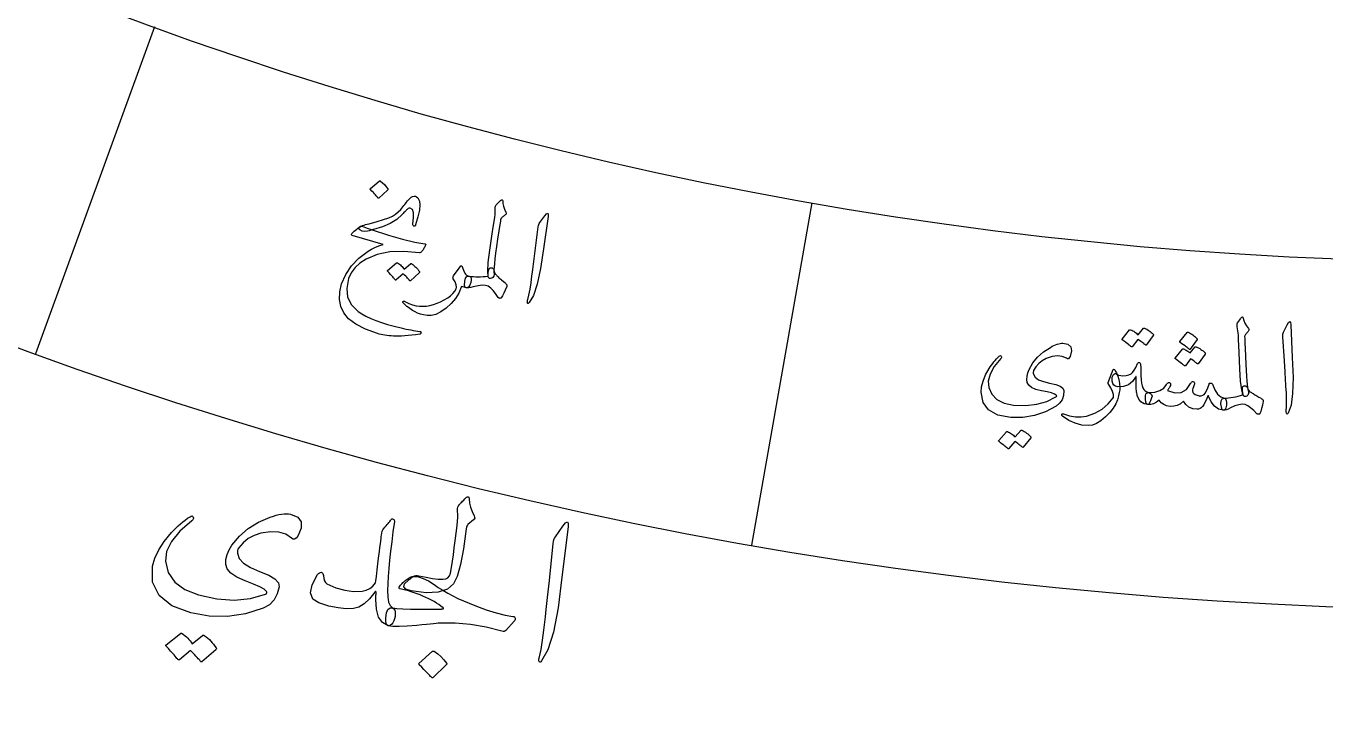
# Model space of a CAD drawing. Header units: millimetres. Extents: x -77 to 77, y -78 to 103.
# Drawn here: x -21.22 to -2.39, y -62.98 to -53.15 of the extents above; entities that cross this region are included whole.
import ezdxf

# ---------------------------------------------------------------- set-up
doc = ezdxf.new("R2010")
doc.units = ezdxf.units.MM
for name, color, linetype in [('CUT_OUTER', 1, 'Continuous'), ('ENGRAVE', 7, 'Continuous'), ('ENGRAVE_FINE', 8, 'Continuous'), ('TEXT', 5, 'Continuous')]:
    doc.layers.add(name, color=color, linetype=linetype)

msp = doc.modelspace()

# ---------------------------------------------------------------- linework, layer by layer
at = {"layer": 'CUT_OUTER'}
msp.add_arc((0, -0.0003), 77.4997, 178.346942, 3.754487, dxfattribs=at)
at = {"layer": 'ENGRAVE'}
for radius in [75.95, 75.95, 73.9156, 70.1375, 70.1375, 67.1538, 61.6125, 61.6125, 56.575, 56.575]:
    msp.add_circle((0, 0), radius, dxfattribs=at)
at = {"layer": 'ENGRAVE_FINE'}
for points in [[(-21.0727, -57.8968), (-19.3498, -53.1631)], [(-10.6989, -60.6765), (-9.8241, -55.7155)]]:
    msp.add_lwpolyline(points, dxfattribs=at)
at = {"layer": 'TEXT'}
for points in [[(-16.0963, -55.3994), (-16.0933, -55.3977), (-16.0897, -55.3973), (-16.0855, -55.398), (-16.0806, -55.3999), (-16.0494, -55.4247), (-16.0211, -55.4522), (-15.9958, -55.4823), (-15.9735, -55.515), (-15.9717, -55.5195), (-15.9715, -55.5236), (-15.9729, -55.5272), (-15.9759, -55.5304), (-16.1024, -55.6461), (-16.1066, -55.6485), (-16.111, -55.6481), (-16.1155, -55.645), (-16.1202, -55.639), (-16.1243, -55.6338), (-16.1308, -55.6259), (-16.1398, -55.6152), (-16.1511, -55.6019), (-16.1652, -55.5858), (-16.1821, -55.5669), (-16.2019, -55.545), (-16.2246, -55.5204), (-16.2274, -55.5165), (-16.2285, -55.5132), (-16.2276, -55.5105), (-16.225, -55.5082)], [(-16.4064, -56.0809), (-16.3917, -56.0712), (-16.3754, -56.0622), (-16.3575, -56.0537), (-16.3381, -56.0457), (-16.317, -56.0383), (-16.2943, -56.0311), (-16.27, -56.0244), (-16.244, -56.0179), (-16.1285, -55.988), (-16.0335, -55.9594), (-15.9591, -55.9324), (-15.9051, -55.907), (-15.8611, -55.8794), (-15.8213, -55.8482), (-15.7859, -55.8136), (-15.7547, -55.7756), (-15.7403, -55.7562), (-15.7264, -55.7378), (-15.7129, -55.7204), (-15.6998, -55.704), (-15.6873, -55.6889), (-15.6756, -55.6751), (-15.6646, -55.6628), (-15.6545, -55.6518), (-15.6338, -55.634), (-15.6132, -55.6229), (-15.5929, -55.6185), (-15.5727, -55.6208), (-15.5547, -55.6292), (-15.5391, -55.6437), (-15.5259, -55.6642), (-15.5152, -55.6908), (-15.5082, -55.7467), (-15.5149, -55.8228), (-15.5353, -55.919), (-15.5695, -56.0354), (-15.5736, -56.0456), (-15.5791, -56.0522), (-15.5861, -56.0551), (-15.5946, -56.0543), (-15.6025, -56.0504), (-15.6076, -56.0437), (-15.6099, -56.0343), (-15.6095, -56.0222), (-15.5988, -55.929), (-15.6014, -55.8596), (-15.6172, -55.814), (-15.6464, -55.7921), (-15.6552, -55.7912), (-15.665, -55.7933), (-15.676, -55.7984), (-15.688, -55.8064), (-15.6938, -55.8115), (-15.7007, -55.818), (-15.7087, -55.8258), (-15.7179, -55.8349), (-15.7281, -55.8454), (-15.7395, -55.8571), (-15.752, -55.8702), (-15.7656, -55.8845), (-15.8428, -55.9564), (-15.9374, -56.0169), (-16.0493, -56.0658), (-16.1786, -56.103), (-16.18, -56.1033), (-16.184, -56.1044), (-16.1908, -56.1062), (-16.2003, -56.1088), (-16.2125, -56.112), (-16.2274, -56.116), (-16.245, -56.1206), (-16.2653, -56.126), (-16.3067, -56.1318), (-16.344, -56.1262), (-16.3773, -56.1092), (-16.4064, -56.0809)], [(-14.3629, -56.1223), (-14.3812, -56.2427), (-14.3969, -56.35), (-14.41, -56.444), (-14.4203, -56.5248), (-14.428, -56.5923), (-14.4329, -56.6463), (-14.4352, -56.6868), (-14.4347, -56.7138), (-14.433, -56.749), (-14.4378, -56.7766), (-14.4491, -56.7966), (-14.4669, -56.8089), (-14.4861, -56.8134), (-14.5014, -56.8096), (-14.5129, -56.7976), (-14.5206, -56.7774), (-14.525, -56.7066), (-14.5165, -56.5812), (-14.4952, -56.4012), (-14.4609, -56.1667), (-14.4443, -56.0662), (-14.4316, -55.9859), (-14.4228, -55.9256), (-14.418, -55.8855), (-14.416, -55.7946), (-14.4148, -55.7787), (-14.4118, -55.7648), (-14.4071, -55.7529), (-14.4007, -55.7428), (-14.3781, -55.7201), (-14.3605, -55.7025), (-14.3479, -55.6901), (-14.3403, -55.6829), (-14.326, -55.673), (-14.3157, -55.6708), (-14.3093, -55.6763), (-14.3068, -55.6895), (-14.3054, -55.7254), (-14.2972, -55.7645), (-14.2823, -55.8068), (-14.2605, -55.8524), (-14.2567, -55.8613), (-14.256, -55.8694), (-14.2586, -55.8767), (-14.2644, -55.8832), (-14.273, -55.8906), (-14.2811, -55.8975), (-14.2887, -55.904), (-14.2958, -55.9099), (-14.3024, -55.9154), (-14.3085, -55.9203), (-14.3141, -55.9248), (-14.3192, -55.9288), (-14.3269, -55.9357), (-14.3327, -55.9432), (-14.3367, -55.9511), (-14.3389, -55.9595), (-14.3411, -55.9784), (-14.3459, -56.0119), (-14.3531, -56.0598), (-14.3629, -56.1223)], [(-13.6988, -55.9036), (-13.6727, -55.8733), (-13.6556, -55.8646), (-13.6474, -55.8775), (-13.6482, -55.912), (-13.7174, -56.3806), (-13.7603, -56.6681), (-13.8091, -56.8942), (-13.8641, -57.0589), (-13.9254, -57.1621), (-13.9339, -57.1697), (-13.9406, -57.1732), (-13.9456, -57.1727), (-13.9489, -57.1682), (-13.9508, -57.1619), (-13.9514, -57.1542), (-13.9507, -57.1451), (-13.9486, -57.1346), (-13.9288, -57.0536), (-13.9116, -56.9668), (-13.8969, -56.8741), (-13.8848, -56.7757), (-13.8811, -56.7501), (-13.8719, -56.6807), (-13.8572, -56.5677), (-13.8369, -56.4109), (-13.7945, -56.0625), (-13.791, -56.0443), (-13.7859, -56.0279), (-13.7794, -56.0134), (-13.7714, -56.0007)], [(-16.1979, -56.1074), (-15.9632, -56.1837), (-15.7582, -56.2425), (-15.5832, -56.2843), (-15.4382, -56.3092), (-15.4337, -56.3099), (-15.43, -56.3112), (-15.4271, -56.3132), (-15.425, -56.3158), (-15.4238, -56.319), (-15.4236, -56.3225), (-15.4243, -56.3263), (-15.4261, -56.3305), (-15.4343, -56.3465), (-15.4421, -56.3611), (-15.4494, -56.3743), (-15.4562, -56.3861), (-15.4625, -56.3966), (-15.4684, -56.4058), (-15.4737, -56.4135), (-15.4785, -56.4199), (-15.4877, -56.4298), (-15.497, -56.4363), (-15.5064, -56.4396), (-15.5159, -56.4396), (-15.7411, -56.4191), (-15.9448, -56.4275), (-16.1272, -56.4651), (-16.2883, -56.5322), (-16.3763, -56.5883), (-16.4476, -56.6539), (-16.5021, -56.7291), (-16.5398, -56.814), (-16.5687, -56.9561), (-16.5558, -57.0825), (-16.5009, -57.1932), (-16.404, -57.288), (-16.3498, -57.3238), (-16.2888, -57.3579), (-16.2209, -57.3904), (-16.1461, -57.4213), (-16.0646, -57.4505), (-15.9765, -57.4782), (-15.8818, -57.5043), (-15.7806, -57.5287), (-15.7444, -57.5365), (-15.7087, -57.5439), (-15.6736, -57.5509), (-15.6389, -57.5575), (-15.605, -57.5635), (-15.5721, -57.5691), (-15.5403, -57.5741), (-15.5094, -57.5785), (-15.5001, -57.5805), (-15.4943, -57.5846), (-15.4917, -57.5908), (-15.4925, -57.599), (-15.4957, -57.608), (-15.4998, -57.6145), (-15.5047, -57.6186), (-15.5104, -57.6201), (-15.57, -57.6279), (-15.6262, -57.6342), (-15.6789, -57.6392), (-15.7283, -57.6428), (-15.7742, -57.6453), (-15.8166, -57.6466), (-15.8553, -57.647), (-15.8904, -57.6463), (-15.923, -57.6439), (-15.9546, -57.6411), (-15.9851, -57.6377), (-16.0146, -57.6339), (-16.0432, -57.6293), (-16.0708, -57.6237), (-16.0976, -57.6172), (-16.1233, -57.6096), (-16.2963, -57.5464), (-16.4351, -57.4753), (-16.5399, -57.3967), (-16.6107, -57.3106), (-16.6534, -57.2162), (-16.6726, -57.1147), (-16.6686, -57.0062), (-16.6413, -56.8907), (-16.5817, -56.7549), (-16.498, -56.6307), (-16.3904, -56.5179), (-16.259, -56.4164), (-16.211, -56.388), (-16.1586, -56.3626), (-16.1019, -56.3402), (-16.0408, -56.3207), (-16.4878, -56.1875), (-16.4972, -56.1797), (-16.4993, -56.1701), (-16.494, -56.1586), (-16.4814, -56.1452), (-16.4597, -56.1267), (-16.4401, -56.1102), (-16.4225, -56.0955), (-16.407, -56.0828), (-16.3936, -56.072), (-16.3823, -56.0634), (-16.3731, -56.0569), (-16.3661, -56.0526), (-16.3538, -56.0551), (-16.3217, -56.065), (-16.2697, -56.0825), (-16.1979, -56.1074)], [(-15.6417, -56.5986), (-15.6388, -56.5969), (-15.6351, -56.5965), (-15.6308, -56.5971), (-15.6258, -56.599), (-15.6094, -56.6109), (-15.5937, -56.6234), (-15.5788, -56.6363), (-15.5646, -56.6498), (-15.5511, -56.664), (-15.5383, -56.679), (-15.526, -56.6948), (-15.5143, -56.7115), (-15.5125, -56.7161), (-15.5123, -56.7206), (-15.5138, -56.7248), (-15.517, -56.7287), (-15.6455, -56.8452), (-15.6484, -56.8464), (-15.6521, -56.8454), (-15.6563, -56.8422), (-15.6613, -56.8369), (-15.6644, -56.8323), (-15.6698, -56.8258), (-15.6774, -56.8173), (-15.6872, -56.8067), (-15.6993, -56.7941), (-15.7138, -56.7792), (-15.7306, -56.762), (-15.7499, -56.7425), (-15.8513, -56.8321), (-15.8555, -56.8346), (-15.86, -56.8342), (-15.8646, -56.831), (-15.8695, -56.825), (-15.8737, -56.8199), (-15.8805, -56.812), (-15.8897, -56.8014), (-15.9015, -56.7881), (-15.916, -56.772), (-15.9335, -56.7531), (-15.954, -56.7314), (-15.9774, -56.7068), (-15.9795, -56.7032), (-15.98, -56.7001), (-15.9789, -56.6974), (-15.9761, -56.6952), (-15.8468, -56.5855), (-15.8438, -56.5839), (-15.8402, -56.5834), (-15.8358, -56.5841), (-15.8309, -56.586), (-15.8167, -56.5954), (-15.8032, -56.6055), (-15.7904, -56.6162), (-15.7782, -56.6277), (-15.7668, -56.6397), (-15.7559, -56.6521), (-15.7457, -56.665), (-15.7361, -56.6784)], [(-15.0206, -56.7746), (-14.9234, -56.641), (-14.9139, -56.6308), (-14.9062, -56.6266), (-14.9003, -56.6284), (-14.8963, -56.6362), (-14.8875, -56.6663), (-14.8782, -56.6927), (-14.8684, -56.7151), (-14.8581, -56.7338), (-14.8454, -56.7493), (-14.8305, -56.7619), (-14.8133, -56.7716), (-14.7939, -56.7784), (-14.7756, -56.7886), (-14.7656, -56.8076), (-14.7638, -56.8354), (-14.7703, -56.872), (-14.7825, -56.9074), (-14.7978, -56.9315), (-14.8161, -56.9444), (-14.8376, -56.946), (-14.8529, -56.9428), (-14.8683, -56.939), (-14.8838, -56.9347), (-14.8994, -56.9299), (-14.9023, -56.9299), (-14.9053, -56.9313), (-14.9084, -56.9342), (-14.9117, -56.9386), (-14.9449, -57.0241), (-14.992, -57.1031), (-15.053, -57.1758), (-15.1281, -57.242), (-15.2068, -57.2959), (-15.2787, -57.332), (-15.3435, -57.3501), (-15.4014, -57.3504), (-15.4532, -57.3406), (-15.4997, -57.3284), (-15.5411, -57.3139), (-15.5772, -57.2969), (-15.5944, -57.2868), (-15.6126, -57.2753), (-15.6319, -57.2626), (-15.6521, -57.2486), (-15.6733, -57.2331), (-15.6951, -57.2159), (-15.7175, -57.197), (-15.7407, -57.1764), (-15.7465, -57.1715), (-15.7506, -57.1667), (-15.753, -57.1618), (-15.7535, -57.1569), (-15.753, -57.1506), (-15.7515, -57.1459), (-15.7489, -57.1428), (-15.7451, -57.1412), (-15.7405, -57.1401), (-15.7358, -57.1403), (-15.7309, -57.1418), (-15.7258, -57.1445), (-15.6698, -57.1726), (-15.6159, -57.1936), (-15.564, -57.2075), (-15.5143, -57.2143), (-15.4635, -57.2148), (-15.4126, -57.2106), (-15.3616, -57.2019), (-15.3105, -57.1885), (-15.2593, -57.1706), (-15.2078, -57.1484), (-15.1562, -57.1218), (-15.1043, -57.091), (-15.0636, -57.061), (-15.0293, -57.0296), (-15.0015, -56.9968), (-14.9801, -56.9625), (-14.9766, -56.9355), (-14.9827, -56.9021), (-14.9983, -56.8621), (-15.0235, -56.8156), (-15.0274, -56.806), (-15.0283, -56.796), (-15.026, -56.7855), (-15.0206, -56.7746)], [(-14.4835, -56.6557), (-14.4611, -56.6594), (-14.4453, -56.6694), (-14.436, -56.6857), (-14.4333, -56.7082), (-14.4323, -56.7193), (-14.4277, -56.731), (-14.4195, -56.7434), (-14.4078, -56.7564), (-14.4002, -56.7637), (-14.3918, -56.7717), (-14.3826, -56.7805), (-14.3726, -56.7902), (-14.3618, -56.8004), (-14.35, -56.811), (-14.3374, -56.822), (-14.3238, -56.8333), (-14.2985, -56.8544), (-14.2788, -56.8719), (-14.2646, -56.8858), (-14.256, -56.896), (-14.2505, -56.9044), (-14.2477, -56.9124), (-14.2475, -56.9201), (-14.2499, -56.9273), (-14.2717, -56.9811), (-14.2923, -57.0268), (-14.3115, -57.0644), (-14.3295, -57.0939), (-14.3332, -57.0973), (-14.3379, -57.0992), (-14.3437, -57.0996), (-14.3507, -57.0985), (-14.3592, -57.096), (-14.3658, -57.0932), (-14.3707, -57.0901), (-14.3737, -57.0867), (-14.4101, -57.031), (-14.446, -56.9856), (-14.4815, -56.9504), (-14.5165, -56.9254), (-14.555, -56.9121), (-14.6041, -56.909), (-14.6638, -56.916), (-14.7342, -56.9331), (-14.7683, -56.9417), (-14.7972, -56.9466), (-14.8209, -56.9479), (-14.8394, -56.9455), (-14.8477, -56.9418), (-14.8538, -56.9353), (-14.8577, -56.9262), (-14.8594, -56.9145), (-14.8587, -56.8499), (-14.8479, -56.8056), (-14.8269, -56.7816), (-14.7958, -56.7779), (-14.7646, -56.7823), (-14.7324, -56.7854), (-14.6991, -56.7873), (-14.6647, -56.788), (-14.6294, -56.7873), (-14.5932, -56.7851), (-14.5562, -56.7813), (-14.5182, -56.776), (-14.5163, -56.7229), (-14.5099, -56.6852), (-14.499, -56.6628), (-14.4835, -56.6557)], [(-3.5517, -57.822), (-3.5471, -57.9438), (-3.5424, -58.0521), (-3.5375, -58.1469), (-3.5324, -58.2282), (-3.5273, -58.2959), (-3.522, -58.3498), (-3.5166, -58.3901), (-3.5111, -58.4166), (-3.5027, -58.4508), (-3.5023, -58.4788), (-3.5096, -58.5005), (-3.5248, -58.516), (-3.5428, -58.524), (-3.5586, -58.5231), (-3.5721, -58.5135), (-3.5834, -58.4951), (-3.601, -58.4264), (-3.6163, -58.3016), (-3.6293, -58.1209), (-3.6397, -57.8841), (-3.6422, -57.7823), (-3.6449, -57.701), (-3.6476, -57.6402), (-3.6504, -57.5998), (-3.6656, -57.5101), (-3.6673, -57.4944), (-3.667, -57.4802), (-3.6647, -57.4675), (-3.6603, -57.4565), (-3.6423, -57.4299), (-3.6283, -57.4093), (-3.6183, -57.3948), (-3.6122, -57.3862), (-3.6, -57.3739), (-3.5903, -57.3698), (-3.583, -57.374), (-3.5781, -57.3864), (-3.5699, -57.4214), (-3.5545, -57.4583), (-3.5319, -57.4971), (-3.502, -57.5377), (-3.4965, -57.5457), (-3.4944, -57.5536), (-3.4955, -57.5612), (-3.5, -57.5687), (-3.5071, -57.5776), (-3.5137, -57.5859), (-3.5199, -57.5937), (-3.5258, -57.6009), (-3.5312, -57.6075), (-3.5363, -57.6135), (-3.541, -57.6189), (-3.5453, -57.6238), (-3.5515, -57.6321), (-3.5558, -57.6405), (-3.5582, -57.649), (-3.5588, -57.6577), (-3.5575, -57.6767), (-3.5558, -57.7104), (-3.5539, -57.7588), (-3.5517, -57.822)], [(-5.0249, -57.533), (-5.0223, -57.5308), (-5.0189, -57.5296), (-5.0146, -57.5295), (-5.0094, -57.5304), (-4.9914, -57.5391), (-4.974, -57.5485), (-4.9573, -57.5585), (-4.9412, -57.5692), (-4.9257, -57.5807), (-4.9106, -57.5931), (-4.8959, -57.6064), (-4.8816, -57.6206), (-4.879, -57.6248), (-4.8781, -57.6291), (-4.8788, -57.6336), (-4.8812, -57.6381), (-4.9848, -57.776), (-4.9875, -57.7777), (-4.9912, -57.7774), (-4.9959, -57.7751), (-5.0016, -57.7707), (-5.0055, -57.7668), (-5.0118, -57.7614), (-5.0207, -57.7544), (-5.032, -57.7459), (-5.0459, -57.7356), (-5.0626, -57.7236), (-5.082, -57.7098), (-5.104, -57.6941), (-5.1863, -57.8008), (-5.19, -57.804), (-5.1943, -57.8044), (-5.1994, -57.8022), (-5.2052, -57.7972), (-5.2102, -57.7929), (-5.2181, -57.7864), (-5.2289, -57.7776), (-5.2427, -57.7667), (-5.2596, -57.7536), (-5.2799, -57.7382), (-5.3035, -57.7206), (-5.3305, -57.7007), (-5.3332, -57.6975), (-5.3343, -57.6946), (-5.3337, -57.6917), (-5.3314, -57.689), (-5.2256, -57.5576), (-5.223, -57.5554), (-5.2196, -57.5543), (-5.2153, -57.5542), (-5.2101, -57.5551), (-5.1947, -57.5618), (-5.1799, -57.5692), (-5.1656, -57.5775), (-5.1518, -57.5865), (-5.1386, -57.5962), (-5.1259, -57.6064), (-5.1137, -57.6172), (-5.1021, -57.6286)], [(-4.3929, -57.5943), (-4.3903, -57.5921), (-4.3869, -57.5909), (-4.3826, -57.5908), (-4.3774, -57.5916), (-4.3593, -57.6001), (-4.3418, -57.6093), (-4.325, -57.6191), (-4.3088, -57.6296), (-4.2931, -57.6409), (-4.2779, -57.6532), (-4.2631, -57.6663), (-4.2487, -57.6804), (-4.2452, -57.6854), (-4.2436, -57.69), (-4.2439, -57.6942), (-4.2461, -57.698), (-4.3482, -57.8371), (-4.3518, -57.8395), (-4.3561, -57.8394), (-4.3611, -57.8368), (-4.367, -57.8318), (-4.372, -57.8276), (-4.3801, -57.8212), (-4.391, -57.8126), (-4.4049, -57.8019), (-4.422, -57.789), (-4.4425, -57.7739), (-4.4663, -57.7566), (-4.4936, -57.7371), (-4.4972, -57.734), (-4.4989, -57.7309), (-4.4987, -57.7281), (-4.4965, -57.7253)], [(-2.9406, -57.4824), (-2.9207, -57.4477), (-2.9056, -57.436), (-2.8951, -57.4471), (-2.8894, -57.4811), (-2.8692, -57.9543), (-2.8572, -58.2448), (-2.8627, -58.476), (-2.8857, -58.6481), (-2.9266, -58.761), (-2.9334, -58.77), (-2.9394, -58.7748), (-2.9444, -58.7753), (-2.9484, -58.7715), (-2.9515, -58.7656), (-2.9536, -58.7582), (-2.9546, -58.7491), (-2.9545, -58.7384), (-2.9503, -58.6551), (-2.9497, -58.5666), (-2.9527, -58.4729), (-2.9593, -58.3739), (-2.9605, -58.348), (-2.9645, -58.2782), (-2.9713, -58.1644), (-2.9808, -58.0065), (-3.0047, -57.6564), (-3.0047, -57.6379), (-3.0029, -57.6208), (-2.9992, -57.6054), (-2.9937, -57.5914)], [(-6.1413, -57.9685), (-6.2009, -57.9412), (-6.2697, -57.933), (-6.3478, -57.9437), (-6.4353, -57.9734), (-6.4923, -58.0046), (-6.5413, -58.0439), (-6.5823, -58.0913), (-6.6154, -58.1469), (-6.6194, -58.1583), (-6.621, -58.1704), (-6.6203, -58.1834), (-6.6172, -58.197), (-6.5914, -58.2414), (-6.5439, -58.278), (-6.4745, -58.3068), (-6.3833, -58.3277), (-6.2932, -58.3473), (-6.2288, -58.372), (-6.1902, -58.4019), (-6.1774, -58.437), (-6.1829, -58.5071), (-6.2034, -58.5678), (-6.2387, -58.6192), (-6.2889, -58.6613), (-6.4433, -58.7429), (-6.6047, -58.7975), (-6.7729, -58.825), (-6.9477, -58.8254), (-7.1343, -58.7899), (-7.2682, -58.7168), (-7.349, -58.6063), (-7.3769, -58.4588), (-7.3697, -58.3806), (-7.3478, -58.2975), (-7.3112, -58.2095), (-7.2599, -58.1165), (-7.2429, -58.091), (-7.2257, -58.0664), (-7.2083, -58.0429), (-7.1907, -58.0203), (-7.1727, -57.9987), (-7.1542, -57.9778), (-7.1352, -57.9577), (-7.1157, -57.9384), (-7.1055, -57.9307), (-7.097, -57.9281), (-7.0901, -57.9307), (-7.0847, -57.9383), (-7.0823, -57.9474), (-7.0825, -57.9561), (-7.0854, -57.9644), (-7.0908, -57.9725), (-7.1849, -58.0894), (-7.2457, -58.1978), (-7.273, -58.2977), (-7.2666, -58.3892), (-7.2218, -58.4903), (-7.1469, -58.5668), (-7.0419, -58.6188), (-6.9069, -58.646), (-6.7306, -58.6526), (-6.5693, -58.6349), (-6.4231, -58.5931), (-6.2921, -58.5274), (-6.2841, -58.5215), (-6.2806, -58.5151), (-6.2817, -58.5082), (-6.2873, -58.5008), (-6.3118, -58.4856), (-6.3556, -58.4702), (-6.4185, -58.4546), (-6.5006, -58.4387), (-6.5837, -58.419), (-6.6458, -58.3924), (-6.6868, -58.3589), (-6.7069, -58.3185), (-6.7131, -58.2731), (-6.7109, -58.2265), (-6.7003, -58.1787), (-6.6813, -58.1296), (-6.6272, -58.0352), (-6.5578, -57.9505), (-6.473, -57.8754), (-6.3728, -57.8099), (-6.3465, -57.7946), (-6.3211, -57.7817), (-6.2968, -57.771), (-6.2734, -57.7627), (-6.2511, -57.7565), (-6.23, -57.7524), (-6.21, -57.7503), (-6.1913, -57.7502), (-6.1195, -57.7648), (-6.0784, -57.8014), (-6.068, -57.8602), (-6.0883, -57.9412), (-6.0995, -57.9624), (-6.112, -57.974), (-6.126, -57.976), (-6.1413, -57.9685)], [(-4.2769, -57.8038), (-4.2743, -57.8016), (-4.2709, -57.8004), (-4.2666, -57.8002), (-4.2614, -57.8011), (-4.2432, -57.8095), (-4.2256, -57.8187), (-4.2087, -57.8285), (-4.1924, -57.8389), (-4.1766, -57.8502), (-4.1613, -57.8624), (-4.1464, -57.8755), (-4.1319, -57.8896), (-4.1292, -57.8938), (-4.1282, -57.8981), (-4.1289, -57.9025), (-4.1312, -57.907), (-4.2333, -58.0463), (-4.236, -58.0481), (-4.2397, -58.0478), (-4.2445, -58.0455), (-4.2503, -58.0412), (-4.2541, -58.0383), (-4.26, -58.0338), (-4.2682, -58.0276), (-4.2785, -58.0199), (-4.2909, -58.0106), (-4.3055, -58), (-4.3223, -57.988), (-4.3413, -57.9747), (-4.4163, -58.0771), (-4.4198, -58.0795), (-4.4241, -58.0794), (-4.4292, -58.0768), (-4.4351, -58.0718), (-4.4402, -58.0676), (-4.4482, -58.0612), (-4.4592, -58.0526), (-4.4732, -58.0419), (-4.4903, -58.029), (-4.5108, -58.0138), (-4.5348, -57.9965), (-4.5622, -57.977), (-4.565, -57.9739), (-4.5661, -57.9709), (-4.5655, -57.9681), (-4.5632, -57.9653), (-4.4591, -57.8344), (-4.4565, -57.8322), (-4.4531, -57.831), (-4.4488, -57.8309), (-4.4436, -57.8318), (-4.4307, -57.8378), (-4.4179, -57.8441), (-4.4053, -57.8508), (-4.3929, -57.8578), (-4.3807, -57.8653), (-4.3689, -57.8734), (-4.3575, -57.882), (-4.3466, -57.8913)], [(-6.1949, -58.8068), (-6.2006, -58.8022), (-6.2047, -58.7975), (-6.2074, -58.7928), (-6.2086, -58.7879), (-6.2086, -58.7841), (-6.2073, -58.7803), (-6.2048, -58.7767), (-6.2012, -58.7732), (-6.1975, -58.7713), (-6.1931, -58.7707), (-6.1878, -58.7714), (-6.1816, -58.7734), (-6.0934, -58.8028), (-6.0087, -58.8179), (-5.9278, -58.8187), (-5.8506, -58.8053), (-5.7289, -58.7616), (-5.6234, -58.7032), (-5.5341, -58.6304), (-5.4608, -58.5431), (-5.4598, -58.5414), (-5.4588, -58.5399), (-5.458, -58.5387), (-5.4574, -58.5376), (-5.4569, -58.5367), (-5.4565, -58.5358), (-5.4562, -58.5348), (-5.4561, -58.5339), (-5.4586, -58.4947), (-5.4728, -58.4482), (-5.4987, -58.3943), (-5.5361, -58.333), (-5.5374, -58.3293), (-5.5379, -58.3261), (-5.5378, -58.3234), (-5.537, -58.3213), (-5.4629, -58.1311), (-5.4561, -58.1244), (-5.446, -58.1303), (-5.4324, -58.1488), (-5.4154, -58.18), (-5.3952, -58.2267), (-5.3804, -58.2775), (-5.3711, -58.3324), (-5.3672, -58.3913), (-5.3684, -58.4243), (-5.3745, -58.4651), (-5.3854, -58.5136), (-5.4011, -58.5699), (-5.4255, -58.6298), (-5.4624, -58.6909), (-5.512, -58.7532), (-5.5742, -58.8167), (-5.6402, -58.872), (-5.7031, -58.9117), (-5.7628, -58.9356), (-5.8193, -58.9438), (-5.9171, -58.9359), (-6.0123, -58.9104), (-6.105, -58.8674), (-6.1949, -58.8068)], [(-5.0837, -58.0302), (-5.0755, -58.0343), (-5.0698, -58.0411), (-5.0664, -58.0506), (-5.0654, -58.0627), (-5.065, -58.0712), (-5.0645, -58.0829), (-5.0639, -58.0978), (-5.0633, -58.1161), (-5.0626, -58.1374), (-5.0617, -58.1618), (-5.0608, -58.1893), (-5.0598, -58.2197), (-5.0571, -58.2779), (-5.0517, -58.3267), (-5.0435, -58.3661), (-5.0325, -58.396), (-5.018, -58.42), (-4.9989, -58.4395), (-4.9754, -58.4545), (-4.9474, -58.4651), (-4.9213, -58.4762), (-4.9056, -58.4928), (-4.9003, -58.5147), (-4.9054, -58.542), (-4.9206, -58.5847), (-4.9348, -58.6149), (-4.9479, -58.6326), (-4.96, -58.6379), (-5.016, -58.6259), (-5.0603, -58.6003), (-5.093, -58.5613), (-5.114, -58.5087), (-5.1174, -58.4924), (-5.1205, -58.4751), (-5.1234, -58.4566), (-5.1262, -58.4371), (-5.1284, -58.4165), (-5.1299, -58.3945), (-5.1307, -58.3713), (-5.1308, -58.3469), (-5.1306, -58.3231), (-5.1305, -58.302), (-5.1305, -58.2835), (-5.1306, -58.2677), (-5.1307, -58.2547), (-5.1308, -58.2449), (-5.1307, -58.2383), (-5.1306, -58.2348), (-5.1306, -58.2332), (-5.1309, -58.2321), (-5.1314, -58.2317), (-5.1323, -58.2318), (-5.1334, -58.2326), (-5.1349, -58.2342), (-5.1367, -58.2366), (-5.1388, -58.2399), (-5.1836, -58.3056), (-5.241, -58.3511), (-5.311, -58.3763), (-5.3934, -58.3812), (-5.4276, -58.374), (-5.4532, -58.3577), (-5.4702, -58.3323), (-5.4786, -58.2978), (-5.4793, -58.2672), (-5.4762, -58.2415), (-5.4692, -58.2208), (-5.4583, -58.205), (-5.4457, -58.1945), (-5.4336, -58.1894), (-5.4221, -58.1899), (-5.4111, -58.1959), (-5.4017, -58.2035), (-5.3934, -58.2091), (-5.3862, -58.2127), (-5.3799, -58.2142), (-5.3246, -58.2212), (-5.2766, -58.2198), (-5.2357, -58.21), (-5.2021, -58.1917), (-5.1817, -58.173), (-5.1596, -58.1424), (-5.1357, -58.0998), (-5.1101, -58.0453), (-5.1056, -58.0366), (-5.0997, -58.0312), (-5.0924, -58.0291), (-5.0837, -58.0302)], [(-4.6899, -58.3473), (-4.6831, -58.3373), (-4.6759, -58.3296), (-4.6685, -58.324), (-4.6607, -58.3206), (-4.6532, -58.3197), (-4.6463, -58.3213), (-4.6401, -58.3255), (-4.6346, -58.3324), (-4.6311, -58.3412), (-4.6308, -58.3515), (-4.6338, -58.3632), (-4.64, -58.3764), (-4.6444, -58.3829), (-4.6486, -58.3897), (-4.6527, -58.3967), (-4.6567, -58.404), (-4.6609, -58.4114), (-4.6654, -58.4188), (-4.6703, -58.4261), (-4.6755, -58.4334), (-4.5701, -58.4694), (-4.4791, -58.4647), (-4.4028, -58.4195), (-4.3412, -58.3337), (-4.3345, -58.3237), (-4.3278, -58.3159), (-4.321, -58.3102), (-4.3141, -58.3068), (-4.3065, -58.3056), (-4.2996, -58.3069), (-4.2934, -58.3105), (-4.2878, -58.3164), (-4.2839, -58.3242), (-4.2827, -58.3332), (-4.2843, -58.3435), (-4.2887, -58.355), (-4.3006, -58.3827), (-4.3089, -58.4061), (-4.3134, -58.4252), (-4.3143, -58.4399), (-4.3092, -58.4614), (-4.2964, -58.4794), (-4.2758, -58.4938), (-4.2474, -58.5047), (-4.2162, -58.5108), (-4.1888, -58.5108), (-4.1654, -58.5048), (-4.1459, -58.4927), (-4.1283, -58.4718), (-4.1103, -58.4397), (-4.092, -58.3962), (-4.0735, -58.3414), (-4.0708, -58.3349), (-4.0659, -58.3304), (-4.0588, -58.328), (-4.0494, -58.3277), (-4.0398, -58.3293), (-4.0323, -58.3327), (-4.0269, -58.3379), (-4.0235, -58.3449), (-3.9915, -58.4263), (-3.9521, -58.4873), (-3.9055, -58.5276), (-3.8517, -58.5475), (-3.8406, -58.553), (-3.832, -58.5642), (-3.8259, -58.581), (-3.8224, -58.6034), (-3.8205, -58.6275), (-3.8211, -58.6493), (-3.8241, -58.6688), (-3.8297, -58.6859), (-3.8371, -58.7015), (-3.8451, -58.7124), (-3.8537, -58.7187), (-3.8631, -58.7204), (-3.9362, -58.7036), (-3.997, -58.6636), (-4.0455, -58.6006), (-4.0817, -58.5145), (-4.0834, -58.5101), (-4.0856, -58.5085), (-4.0882, -58.5097), (-4.0913, -58.5139), (-4.113, -58.5672), (-4.133, -58.6108), (-4.1514, -58.6446), (-4.1681, -58.6686), (-4.1857, -58.6853), (-4.2046, -58.6974), (-4.2249, -58.7047), (-4.2466, -58.7074), (-4.3107, -58.6985), (-4.3652, -58.676), (-4.4102, -58.6399), (-4.4456, -58.5903), (-4.4883, -58.6259), (-4.5346, -58.6501), (-4.5844, -58.6629), (-4.6377, -58.6643), (-4.6881, -58.6556), (-4.7312, -58.638), (-4.7671, -58.6115), (-4.7956, -58.5762), (-4.8365, -58.6058), (-4.8779, -58.626), (-4.9197, -58.6366), (-4.962, -58.6377), (-4.9778, -58.6283), (-4.9887, -58.6031), (-4.9945, -58.5622), (-4.9954, -58.5055), (-4.9919, -58.4885), (-4.9827, -58.4761), (-4.9679, -58.4683), (-4.9474, -58.4651), (-4.8594, -58.4587), (-4.7871, -58.4369), (-4.7306, -58.3997), (-4.6899, -58.3473)], [(-3.5699, -58.3686), (-3.5472, -58.3681), (-3.5298, -58.3749), (-3.5176, -58.3892), (-3.5107, -58.4108), (-3.5076, -58.4215), (-3.5009, -58.4321), (-3.4906, -58.4427), (-3.4766, -58.4533), (-3.4678, -58.459), (-3.458, -58.4653), (-3.4473, -58.4722), (-3.4357, -58.4799), (-3.4231, -58.4879), (-3.4096, -58.4961), (-3.3951, -58.5045), (-3.3797, -58.513), (-3.3509, -58.529), (-3.3282, -58.5425), (-3.3117, -58.5534), (-3.3013, -58.5618), (-3.2943, -58.5691), (-3.29, -58.5764), (-3.2884, -58.5839), (-3.2894, -58.5914), (-3.3007, -58.6484), (-3.3123, -58.6971), (-3.3241, -58.7377), (-3.3363, -58.77), (-3.3392, -58.7741), (-3.3435, -58.7768), (-3.3491, -58.7783), (-3.3562, -58.7785), (-3.365, -58.7776), (-3.3721, -58.7762), (-3.3774, -58.774), (-3.381, -58.7713), (-3.4272, -58.7234), (-3.471, -58.6855), (-3.5125, -58.6576), (-3.5516, -58.6397), (-3.5919, -58.6339), (-3.6407, -58.6401), (-3.6981, -58.6582), (-3.764, -58.6882), (-3.7958, -58.703), (-3.8233, -58.7133), (-3.8463, -58.7191), (-3.865, -58.7202), (-3.8738, -58.7181), (-3.881, -58.7129), (-3.8865, -58.7047), (-3.8904, -58.6935), (-3.9019, -58.6299), (-3.8996, -58.5843), (-3.8835, -58.5568), (-3.8536, -58.5474), (-3.8222, -58.5458), (-3.7899, -58.5428), (-3.7569, -58.5385), (-3.723, -58.5327), (-3.6885, -58.5253), (-3.6533, -58.5163), (-3.6176, -58.5056), (-3.5814, -58.4933), (-3.5895, -58.4408), (-3.5903, -58.4026), (-3.5837, -58.3785), (-3.5699, -58.3686)], [(-6.8025, -59.0129), (-6.7998, -59.0107), (-6.7962, -59.0097), (-6.7918, -59.0097), (-6.7865, -59.0108), (-6.7682, -59.0201), (-6.7506, -59.03), (-6.7336, -59.0405), (-6.7174, -59.0517), (-6.7017, -59.0636), (-6.6865, -59.0765), (-6.6717, -59.0903), (-6.6574, -59.1049), (-6.6548, -59.1092), (-6.654, -59.1136), (-6.6548, -59.118), (-6.6574, -59.1224), (-6.7674, -59.2571), (-6.7702, -59.2588), (-6.774, -59.2583), (-6.7787, -59.2558), (-6.7845, -59.2513), (-6.7884, -59.2473), (-6.7948, -59.2417), (-6.8037, -59.2344), (-6.8151, -59.2255), (-6.8292, -59.2149), (-6.846, -59.2023), (-6.8656, -59.1879), (-6.8879, -59.1716), (-6.9751, -59.2757), (-6.979, -59.2788), (-6.9834, -59.2791), (-6.9886, -59.2767), (-6.9944, -59.2715), (-6.9995, -59.267), (-7.0074, -59.2603), (-7.0184, -59.2512), (-7.0322, -59.2399), (-7.0492, -59.2262), (-7.0697, -59.2102), (-7.0936, -59.1918), (-7.1208, -59.1711), (-7.1235, -59.1679), (-7.1245, -59.1649), (-7.1238, -59.162), (-7.1214, -59.1594), (-7.0094, -59.0313), (-7.0067, -59.0292), (-7.0031, -59.0281), (-6.9987, -59.0282), (-6.9934, -59.0293), (-6.9778, -59.0364), (-6.9627, -59.0443), (-6.9482, -59.053), (-6.9343, -59.0624), (-6.9209, -59.0725), (-6.9081, -59.0832), (-6.8959, -59.0944), (-6.8842, -59.1061)], [(-15.065, -61.0826), (-15.0508, -60.998), (-15.0369, -60.9087), (-15.0231, -60.8148), (-15.0094, -60.7163), (-14.996, -60.6127), (-14.9829, -60.5037), (-14.9701, -60.3893), (-14.9576, -60.2694), (-14.9621, -60.1426), (-14.9586, -60.127), (-14.9532, -60.1126), (-14.9458, -60.0995), (-14.9364, -60.0877), (-14.9311, -60.0817), (-14.9237, -60.074), (-14.9141, -60.0645), (-14.9024, -60.0532), (-14.8887, -60.0399), (-14.8732, -60.0244), (-14.8558, -60.0067), (-14.8366, -59.9868), (-14.8299, -59.9804), (-14.8228, -59.9764), (-14.8151, -59.9748), (-14.8069, -59.9757), (-14.8008, -59.9788), (-14.7964, -59.9844), (-14.7938, -59.9927), (-14.7929, -60.0037), (-14.7875, -60.0653), (-14.7739, -60.1271), (-14.752, -60.1889), (-14.7218, -60.2509), (-14.7145, -60.268), (-14.714, -60.2834), (-14.7202, -60.2972), (-14.7331, -60.3094), (-14.8131, -60.3786), (-14.8204, -60.3877), (-14.8268, -60.4005), (-14.8321, -60.417), (-14.8365, -60.4372), (-14.8742, -60.7277), (-14.9173, -60.958), (-14.9661, -61.1279), (-15.0208, -61.2374), (-15.1098, -61.3153), (-15.2416, -61.3583), (-15.4163, -61.3663), (-15.6336, -61.3387), (-15.7106, -61.3144), (-15.7429, -61.28), (-15.7303, -61.2356), (-15.6731, -61.1812), (-15.6638, -61.1745), (-15.6547, -61.1679), (-15.6459, -61.1614), (-15.6373, -61.1551), (-15.6289, -61.1489), (-15.6207, -61.1428), (-15.6128, -61.1369), (-15.6051, -61.131), (-15.5872, -61.1208), (-15.5675, -61.1153), (-15.5459, -61.1145), (-15.5224, -61.1183), (-15.4185, -61.1412), (-15.3259, -61.1572), (-15.2446, -61.1664), (-15.1747, -61.1688), (-15.1336, -61.1639), (-15.1016, -61.1478), (-15.0788, -61.1207), (-15.065, -61.0826)], [(-17.3663, -60.5738), (-17.4495, -60.5164), (-17.5518, -60.4854), (-17.6734, -60.4808), (-17.8144, -60.5024), (-17.9095, -60.5345), (-17.9946, -60.581), (-18.0699, -60.642), (-18.1354, -60.7176), (-18.1445, -60.7338), (-18.1503, -60.7519), (-18.1527, -60.7718), (-18.1518, -60.7934), (-18.1246, -60.8678), (-18.0621, -60.9365), (-17.9642, -60.9991), (-17.8309, -61.0557), (-17.6988, -61.1098), (-17.6072, -61.1646), (-17.5564, -61.2205), (-17.5462, -61.2773), (-17.5734, -61.3825), (-17.6207, -61.4695), (-17.6884, -61.5383), (-17.7764, -61.5888), (-18.0341, -61.6714), (-18.2954, -61.7105), (-18.56, -61.7062), (-18.8274, -61.6584), (-19.1029, -61.5526), (-19.2872, -61.4039), (-19.3798, -61.2132), (-19.3812, -60.981), (-19.3484, -60.8643), (-19.2918, -60.7441), (-19.2114, -60.6206), (-19.1074, -60.4936), (-19.0745, -60.4595), (-19.0415, -60.427), (-19.0085, -60.3961), (-18.9754, -60.3667), (-18.942, -60.3388), (-18.9081, -60.3123), (-18.8736, -60.287), (-18.8386, -60.2631), (-18.8211, -60.2541), (-18.8074, -60.2526), (-18.7976, -60.2584), (-18.7916, -60.2715), (-18.7904, -60.2859), (-18.7932, -60.2991), (-18.7998, -60.311), (-18.8103, -60.3218), (-18.9859, -60.4734), (-19.1086, -60.6211), (-19.178, -60.7653), (-19.1937, -60.9062), (-19.1535, -61.0724), (-19.0604, -61.2098), (-18.9146, -61.3181), (-18.716, -61.3969), (-18.4486, -61.4555), (-18.1974, -61.4727), (-17.9629, -61.4488), (-17.7454, -61.3841), (-17.7315, -61.3773), (-17.7245, -61.3685), (-17.7243, -61.3577), (-17.7309, -61.3449), (-17.7643, -61.3151), (-17.8269, -61.2799), (-17.9186, -61.2392), (-18.0396, -61.1928), (-18.1609, -61.1402), (-18.2484, -61.0828), (-18.3018, -61.0206), (-18.3214, -60.9537), (-18.3184, -60.883), (-18.3024, -60.8127), (-18.2732, -60.7428), (-18.2309, -60.6734), (-18.123, -60.5445), (-17.9944, -60.4344), (-17.8451, -60.3431), (-17.6753, -60.2704), (-17.6312, -60.2543), (-17.5892, -60.2414), (-17.5494, -60.2317), (-17.5116, -60.2253), (-17.4761, -60.2218), (-17.4429, -60.2212), (-17.4121, -60.2233), (-17.3837, -60.2283), (-17.2787, -60.2695), (-17.2261, -60.3362), (-17.226, -60.4284), (-17.2784, -60.5463), (-17.301, -60.5756), (-17.3232, -60.59), (-17.345, -60.5894), (-17.3663, -60.5738)], [(-15.9025, -61.583), (-15.8841, -61.5985), (-15.8715, -61.6186), (-15.8648, -61.6434), (-15.8639, -61.6728), (-15.8673, -61.708), (-15.8744, -61.7408), (-15.8851, -61.771), (-15.8994, -61.7989), (-15.9158, -61.8215), (-15.933, -61.8363), (-15.9509, -61.8432), (-15.9694, -61.8422), (-16.0502, -61.7958), (-16.1065, -61.7168), (-16.1382, -61.6052), (-16.1455, -61.4613), (-16.1449, -61.4369), (-16.1443, -61.4158), (-16.1439, -61.398), (-16.1435, -61.3834), (-16.1432, -61.372), (-16.143, -61.3639), (-16.1429, -61.359), (-16.1429, -61.3574), (-16.145, -61.3478), (-16.1487, -61.3443), (-16.154, -61.347), (-16.1609, -61.3557), (-16.2391, -61.4532), (-16.3169, -61.5253), (-16.3943, -61.572), (-16.4713, -61.5934), (-16.576, -61.5977), (-16.6943, -61.5858), (-16.8261, -61.5576), (-16.9713, -61.5131), (-17.0607, -61.4562), (-17.0937, -61.3688), (-17.0704, -61.2512), (-16.9911, -61.1032), (-16.9777, -61.0865), (-16.964, -61.0753), (-16.9499, -61.0695), (-16.9353, -61.0693), (-16.9224, -61.0743), (-16.9131, -61.084), (-16.9075, -61.0985), (-16.9054, -61.1177), (-16.9012, -61.1588), (-16.8911, -61.1919), (-16.8754, -61.2169), (-16.8539, -61.2338), (-16.7235, -61.2919), (-16.5946, -61.3292), (-16.4675, -61.3458), (-16.3422, -61.3415), (-16.285, -61.3287), (-16.2343, -61.304), (-16.1902, -61.2676), (-16.1527, -61.2194), (-16.1473, -61.1933), (-16.1387, -61.1316), (-16.1268, -61.0342), (-16.1115, -60.9011), (-16.1029, -60.83), (-16.0949, -60.7658), (-16.0875, -60.7086), (-16.0809, -60.6584), (-16.0752, -60.6153), (-16.0707, -60.5799), (-16.0675, -60.552), (-16.0656, -60.5316), (-16.0603, -60.5011), (-16.0528, -60.475), (-16.0431, -60.4533), (-16.0311, -60.4361), (-16.0138, -60.4154), (-15.9977, -60.3961), (-15.9827, -60.3782), (-15.9689, -60.3618), (-15.9564, -60.3467), (-15.9453, -60.333), (-15.9358, -60.3206), (-15.9278, -60.3096), (-15.9202, -60.301), (-15.9121, -60.296), (-15.9034, -60.2947), (-15.8941, -60.2969), (-15.8851, -60.3035), (-15.8791, -60.3117), (-15.8761, -60.3213), (-15.8762, -60.3324), (-15.8976, -60.4841), (-15.9164, -60.6283), (-15.9325, -60.7649), (-15.946, -60.8939), (-15.957, -61.0153), (-15.9657, -61.129), (-15.9722, -61.235), (-15.9764, -61.3333), (-15.9747, -61.4266), (-15.9618, -61.4993), (-15.9377, -61.5514), (-15.9025, -61.583)], [(-13.4358, -60.4013), (-13.3967, -60.3536), (-13.3707, -60.3396), (-13.3578, -60.3592), (-13.3579, -60.4125), (-13.4492, -61.1387), (-13.5057, -61.5844), (-13.5733, -61.9354), (-13.6526, -62.1917), (-13.744, -62.3533), (-13.7568, -62.3653), (-13.7671, -62.371), (-13.7748, -62.3704), (-13.78, -62.3636), (-13.7833, -62.3539), (-13.7845, -62.342), (-13.7837, -62.3279), (-13.7808, -62.3116), (-13.753, -62.1858), (-13.7293, -62.0511), (-13.7098, -61.9074), (-13.6942, -61.7549), (-13.6894, -61.7152), (-13.6776, -61.6077), (-13.6585, -61.4325), (-13.6323, -61.1896), (-13.5779, -60.65), (-13.573, -60.6218), (-13.5658, -60.5963), (-13.5563, -60.5737), (-13.5444, -60.5539)], [(-15.3034, -61.2441), (-15.2409, -61.2876), (-15.1748, -61.3297), (-15.1053, -61.3702), (-15.0323, -61.4092), (-14.9562, -61.4467), (-14.8775, -61.4829), (-14.796, -61.5176), (-14.7119, -61.551), (-14.5483, -61.611), (-14.4016, -61.6572), (-14.2719, -61.6894), (-14.1592, -61.7079), (-14.1472, -61.7107), (-14.1381, -61.7158), (-14.1318, -61.7234), (-14.1283, -61.7333), (-14.1276, -61.7444), (-14.1295, -61.7552), (-14.1341, -61.7658), (-14.1412, -61.7762), (-14.2637, -61.9098), (-14.2751, -61.9202), (-14.288, -61.9256), (-14.3025, -61.9261), (-14.3185, -61.9216), (-14.5496, -61.8635), (-14.7751, -61.8249), (-14.9951, -61.806), (-15.2097, -61.8068), (-15.2217, -61.807), (-15.2424, -61.8083), (-15.2719, -61.8107), (-15.3101, -61.8142), (-15.3571, -61.8187), (-15.4129, -61.8243), (-15.4774, -61.8308), (-15.5507, -61.8384), (-15.6924, -61.851), (-15.8095, -61.8557), (-15.9018, -61.8528), (-15.9694, -61.8422), (-15.9845, -61.8318), (-15.995, -61.8095), (-16.0009, -61.7753), (-16.0021, -61.7293), (-15.9912, -61.658), (-15.9704, -61.61), (-15.9399, -61.5852), (-15.8996, -61.5837), (-15.8411, -61.5927), (-15.7562, -61.5991), (-15.6449, -61.6029), (-15.5071, -61.604), (-15.4376, -61.6041), (-15.3768, -61.6041), (-15.3246, -61.6039), (-15.281, -61.6037), (-15.2463, -61.6034), (-15.2206, -61.603), (-15.2038, -61.6024), (-15.1961, -61.6018), (-15.193, -61.6011), (-15.1904, -61.6005), (-15.1882, -61.6), (-15.1863, -61.5996), (-15.1847, -61.5993), (-15.1832, -61.5992), (-15.1817, -61.5993), (-15.1802, -61.5996), (-15.1703, -61.5974), (-15.1658, -61.5939), (-15.1667, -61.5891), (-15.173, -61.5829), (-15.202, -61.5596), (-15.2331, -61.5371), (-15.2662, -61.5154), (-15.3015, -61.4944), (-15.3388, -61.4741), (-15.3781, -61.4542), (-15.4195, -61.4348), (-15.4628, -61.4157), (-15.5056, -61.3978), (-15.5481, -61.3812), (-15.5903, -61.3657), (-15.6322, -61.3513), (-15.6735, -61.3385), (-15.714, -61.3274), (-15.7535, -61.318), (-15.7921, -61.3104), (-15.8017, -61.3066), (-15.8074, -61.3011), (-15.8092, -61.2939), (-15.8071, -61.285), (-15.7982, -61.2706), (-15.7883, -61.2568), (-15.7774, -61.2437), (-15.7656, -61.2312), (-15.7528, -61.2189), (-15.7393, -61.2065), (-15.7249, -61.1938), (-15.7098, -61.181), (-15.6777, -61.1576), (-15.6474, -61.141), (-15.6189, -61.1312), (-15.5922, -61.1282), (-15.5283, -61.1356), (-15.4589, -61.1574), (-15.384, -61.1936), (-15.3034, -61.2441)], [(-18.6564, -61.9838), (-18.6517, -61.9813), (-18.646, -61.9807), (-18.6392, -61.982), (-18.6314, -61.9851), (-18.6059, -62.0042), (-18.5816, -62.0241), (-18.5585, -62.0448), (-18.5366, -62.0663), (-18.5158, -62.0888), (-18.496, -62.1126), (-18.4772, -62.1376), (-18.4592, -62.1639), (-18.4564, -62.1711), (-18.4563, -62.1779), (-18.4588, -62.1844), (-18.4639, -62.1904), (-18.669, -62.3652), (-18.6737, -62.3669), (-18.6794, -62.3652), (-18.686, -62.3601), (-18.6936, -62.3516), (-18.6985, -62.3444), (-18.7068, -62.3341), (-18.7185, -62.3206), (-18.7336, -62.3039), (-18.7523, -62.2838), (-18.7747, -62.2601), (-18.8007, -62.2327), (-18.8304, -62.2016), (-18.9926, -62.3358), (-18.9993, -62.3394), (-19.0063, -62.3387), (-19.0135, -62.3335), (-19.021, -62.3241), (-19.0275, -62.3158), (-19.0379, -62.3033), (-19.0522, -62.2865), (-19.0703, -62.2654), (-19.0927, -62.2399), (-19.1196, -62.2098), (-19.1512, -62.1752), (-19.1873, -62.1361), (-19.1905, -62.1304), (-19.1912, -62.1255), (-19.1893, -62.1214), (-19.1849, -62.1181), (-18.9782, -61.9545), (-18.9735, -61.952), (-18.9678, -61.9515), (-18.961, -61.9528), (-18.9532, -61.9559), (-18.9312, -61.9711), (-18.9103, -61.9873), (-18.8905, -62.0045), (-18.8717, -62.0228), (-18.854, -62.0418), (-18.8374, -62.0616), (-18.8216, -62.082), (-18.8069, -62.1031)], [(-15.3253, -62.2134), (-15.3207, -62.2107), (-15.3151, -62.2098), (-15.3083, -62.2107), (-15.3005, -62.2134), (-15.2492, -62.2501), (-15.2024, -62.291), (-15.1601, -62.3361), (-15.1223, -62.3855), (-15.1191, -62.3924), (-15.1185, -62.3987), (-15.1204, -62.4043), (-15.1249, -62.4093), (-15.3165, -62.5954), (-15.3229, -62.5994), (-15.3298, -62.599), (-15.3372, -62.5943), (-15.3452, -62.5853), (-15.352, -62.5775), (-15.3629, -62.5656), (-15.3779, -62.5497), (-15.3969, -62.5297), (-15.4204, -62.5055), (-15.4486, -62.4771), (-15.4816, -62.4444), (-15.5193, -62.4075), (-15.5241, -62.4017), (-15.526, -62.3966), (-15.5249, -62.3923), (-15.5209, -62.3887)]]:
    msp.add_lwpolyline(points, close=True, dxfattribs=at)

doc.saveas('drawing.dxf')
